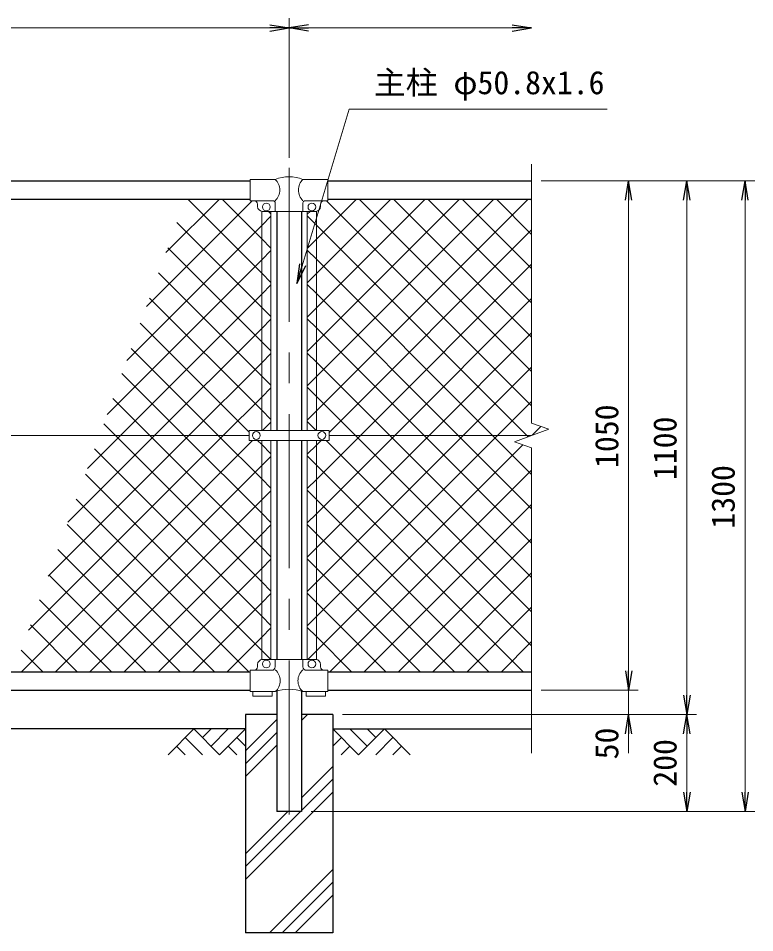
# Model space of a CAD drawing. Units: millimetres, scale not verified. Extents: x -4200 to 4200, y -2970 to 2970.
# Drawn here: x -1943 to -425, y -990 to 895 of the extents above; entities that cross this region are included whole.
import ezdxf
from ezdxf.enums import TextEntityAlignment as Align

# ---------------------------------------------------------------- set-up
doc = ezdxf.new("R2010")
doc.units = ezdxf.units.MM
doc.header["$LTSCALE"] = 10
doc.linetypes.add('USER1', pattern=[50.8, 31.75, -6.35, 6.35, -6.35])
for name, color, linetype, lineweight in [('0-1_D-BMK', 2, 'USER1', 13), ('0-2_D-STR1', 1, 'Continuous', 25), ('0-3_D-STR-DIM', 7, 'Continuous', 13), ('0-6_D-BGD', 7, 'Continuous', 25), ('0-7_D-STR4', 7, 'Continuous', 25), ('0-8_D-DCR-HCH', 7, 'Continuous', 13), ('0-9_D-STR3', 3, 'Continuous', 13), ('0-A_D-STR2', 7, 'Continuous', 13), ('0-B_D-STR-TXT', 7, 'Continuous', 13)]:
    doc.layers.add(name, color=color, linetype=linetype, lineweight=lineweight)
doc.layers.add('0-4_0', color=7, linetype='Continuous')
doc.styles.add('ＭＳ ゴシック', font='')
doc.styles.get('ＭＳ ゴシック').set_extended_font_data('MS Gothic')

# ---------------------------------------------------------------- blocks, each defined once
blk = doc.blocks.new('_Open')
at = {"layer": '0-4_0'}
blk.add_line((-10, 1.667), (0, 0), dxfattribs=at)
blk.add_lwpolyline([(-10, -1.667), (0, 0), (-10, 0)], dxfattribs=at)

msp = doc.modelspace()

# ---------------------------------------------------------------- linework, layer by layer
at = {"layer": '0-1_D-BMK'}
msp.add_line((-1384.65, 587.29), (-1384.65, -769.77), dxfattribs=at)
at = {"layer": '0-2_D-STR1'}
for p, q in [((-3304.65, 560.23), (-1464.65, 560.23)), ((-1304.65, 560.23), (-884.65, 560.23)), ((-3304.65, 522.23), (-1464.65, 522.23)), ((-1304.65, 522.23), (-884.65, 522.23)), ((-1410.05, 497.23), (-1410.05, 45.73)), ((-1359.25, 497.23), (-1359.25, 45.73)), ((-1410.05, 24.73), (-1410.05, -426.77)), ((-1359.25, 24.73), (-1359.25, -426.77)), ((-3304.65, -451.77), (-1464.65, -451.77)), ((-1304.65, -451.77), (-884.65, -451.77)), ((-3304.65, -489.77), (-1464.65, -489.77)), ((-1304.65, -489.77), (-884.65, -489.77)), ((-1410.05, -492.77), (-1410.05, -739.77)), ((-1359.25, -492.77), (-1359.25, -739.77)), ((-1359.25, -739.77), (-1410.05, -739.77))]:
    msp.add_line(p, q, dxfattribs=at)
at = {"layer": '0-3_D-STR-DIM'}
for p, q in [((-1384.65, 607.29), (-1384.65, 895.23)), ((-1384.65, 607.29), (-1384.65, 895.23)), ((-3344.65, 875.23), (-1424.65, 875.23)), ((-1344.65, 875.23), (-924.65, 875.23)), ((-884.65, 594.49), (-884.65, 60.88)), ((-864.65, 560.23), (-664.65, 560.23)), ((-864.65, 560.23), (-544.65, 560.23)), ((-864.65, 560.23), (-424.65, 560.23)), ((-684.65, 520.23), (-684.65, -449.77)), ((-564.65, 520.23), (-564.65, -499.77)), ((-444.65, 520.23), (-444.65, -699.77)), ((-849.42, 48.05), (-884.65, 60.88)), ((-919.89, 22.4), (-849.42, 48.05)), ((-884.65, 9.57), (-919.89, 22.4)), ((-884.65, 9.57), (-884.65, -619.77)), ((-684.65, -449.77), (-684.65, -409.77)), ((-864.65, -489.77), (-664.65, -489.77)), ((-864.65, -489.77), (-664.65, -489.77)), ((-684.65, -489.77), (-684.65, -539.77)), ((-1274.65, -539.77), (-664.65, -539.77)), ((-1274.65, -539.77), (-544.65, -539.77)), ((-1274.65, -539.77), (-544.65, -539.77)), ((-684.65, -579.77), (-684.65, -619.77)), ((-564.65, -579.77), (-564.65, -699.77)), ((-1339.25, -739.77), (-424.65, -739.77)), ((-1339.25, -739.77), (-544.65, -739.77))]:
    msp.add_line(p, q, dxfattribs=at)
at = {"layer": '0-6_D-BGD'}
for p, q in [((-1474.65, -569.77), (-3294.65, -569.77)), ((-1294.65, -569.77), (-884.65, -569.77))]:
    msp.add_line(p, q, dxfattribs=at)
at = {"layer": '0-7_D-STR4'}
for p, q in [((-1474.65, -539.77), (-1474.65, -989.77)), ((-1410.05, -539.77), (-1474.65, -539.77)), ((-1294.65, -539.77), (-1359.25, -539.77)), ((-1294.65, -539.77), (-1294.65, -989.77)), ((-1294.65, -989.77), (-1474.65, -989.77))]:
    msp.add_line(p, q, dxfattribs=at)
at = {"layer": '0-8_D-DCR-HCH'}
for p, q in [((-1359.25, -552.51), (-1346.52, -539.77)), ((-1474.65, -614.88), (-1410.05, -550.28)), ((-1581.08, -569.77), (-1634.29, -622.99)), ((-1581.08, -569.77), (-1527.87, -622.99)), ((-1563.34, -587.51), (-1545.6, -569.77)), ((-1545.6, -605.25), (-1510.13, -569.77)), ((-1527.87, -622.99), (-1474.65, -569.77)), ((-1474.65, -641.39), (-1410.05, -576.79)), ((-1241.44, -622.99), (-1294.65, -569.77)), ((-1223.7, -605.25), (-1259.18, -569.77)), ((-1188.23, -569.77), (-1241.44, -622.99)), ((-1205.87, -587.6), (-1223.7, -569.77)), ((-1188.23, -569.77), (-1135.02, -622.99)), ((-1598.82, -587.51), (-1563.18, -622.99)), ((-1492.39, -587.51), (-1474.65, -605.17)), ((-1276.92, -587.51), (-1294.65, -605.17)), ((-1170.49, -587.51), (-1206.13, -622.99)), ((-1616.55, -605.25), (-1598.73, -622.99)), ((-1510.13, -605.25), (-1492.31, -622.99)), ((-1474.65, -667.91), (-1410.05, -603.31)), ((-1259.18, -605.25), (-1277, -622.99)), ((-1152.76, -605.25), (-1170.57, -622.99)), ((-1359.25, -711.61), (-1294.65, -647.01)), ((-1359.25, -738.12), (-1294.65, -673.52)), ((-1474.65, -880.04), (-1294.65, -700.04)), ((-1474.65, -853.52), (-1360.9, -739.77)), ((-1474.65, -827.01), (-1387.42, -739.77)), ((-1425.29, -989.77), (-1294.65, -859.14)), ((-1398.77, -989.77), (-1294.65, -885.66)), ((-1372.25, -989.77), (-1294.65, -912.17))]:
    msp.add_line(p, q, dxfattribs=at)
at = {"layer": '0-9_D-STR3'}
for p, q in [((-1464.65, 563.23), (-1464.65, 519.23)), ((-1464.65, 563.23), (-1413.2, 563.23)), ((-1356.1, 563.23), (-1304.65, 563.23)), ((-1304.65, 563.23), (-1304.65, 519.23)), ((-1464.65, 519.23), (-1417.9, 519.23)), ((-1449.65, 512.23), (-1449.65, 507.23)), ((-1413.2, 514.53), (-1413.2, 497.23)), ((-1356.1, 514.53), (-1356.1, 497.23)), ((-1351.4, 519.23), (-1304.65, 519.23)), ((-1319.65, 512.23), (-1319.65, 507.23)), ((-1441.15, 497.23), (-1441.15, 45.73)), ((-1439.65, 497.23), (-1329.65, 497.23)), ((-1422.15, 497.23), (-1422.15, 45.73)), ((-1347.15, 497.23), (-1347.15, 45.73)), ((-1328.15, 497.23), (-1328.15, 45.73)), ((-1467.15, 45.73), (-1467.15, 24.73)), ((-1302.15, 45.73), (-1467.15, 45.73)), ((-1302.15, 45.73), (-1302.15, 24.73)), ((-3307.66, 35.23), (-1467.15, 35.23)), ((-1302.15, 24.73), (-1467.15, 24.73)), ((-1441.15, 24.73), (-1441.15, -426.89)), ((-1422.15, 24.73), (-1422.15, -426.77)), ((-1347.15, 24.73), (-1347.15, -426.77)), ((-1328.15, 24.73), (-1328.15, -426.89)), ((-1302.15, 35.23), (-884.65, 35.23)), ((-1439.65, -426.77), (-1329.65, -426.77)), ((-1413.2, -426.77), (-1413.2, -441.77)), ((-1356.1, -426.77), (-1356.1, -441.77)), ((-1464.65, -448.77), (-1464.65, -492.77)), ((-1420.2, -448.77), (-1464.65, -448.77)), ((-1449.65, -436.77), (-1449.65, -441.77)), ((-1304.65, -448.77), (-1349.1, -448.77)), ((-1319.65, -436.77), (-1319.65, -441.77)), ((-1304.65, -448.77), (-1304.65, -492.77)), ((-1413.2, -492.77), (-1464.65, -492.77)), ((-1459.65, -492.77), (-1459.65, -502.07)), ((-1419.65, -502.07), (-1459.65, -502.07)), ((-1419.65, -492.77), (-1419.65, -502.07)), ((-1304.65, -492.77), (-1356.1, -492.77)), ((-1349.65, -492.77), (-1349.65, -502.07)), ((-1309.65, -502.07), (-1349.65, -502.07)), ((-1309.65, -492.77), (-1309.65, -502.07))]:
    msp.add_line(p, q, dxfattribs=at)
for centre in [(-1431.65, 506.23), (-1337.65, 506.23), (-1452.15, 35.23), (-1317.15, 35.23), (-1431.65, -435.77), (-1337.65, -435.77)]:
    msp.add_circle(centre, 8, dxfattribs=at)
for centre, radius, start, end in [((-1384.65, 488.49), 80, 69.0916, 110.9084), ((-1434.46, 541.23), 30.59, 314.01503, 45.98497), ((-1334.85, 541.23), 30.59, 134.01503, 225.98497), ((-1456.65, 512.23), 7, 0, 90), ((-1417.9, 514.53), 4.7, 0, 90), ((-1351.4, 514.53), 4.7, 90, 180), ((-1312.65, 512.23), 7, 90, 180), ((-1439.65, 507.23), 10, 180, 270), ((-1329.65, 507.23), 10, 270, 0), ((-1439.65, -436.77), 10, 90, 180), ((-1329.65, -436.77), 10, 0, 90), ((-1456.65, -441.77), 7, 270, 0), ((-1420.2, -441.77), 7, 270, 0), ((-1432.33, -470.33), 29.48, 310.4464, 49.5536), ((-1336.98, -470.33), 29.48, 130.4464, 229.5536), ((-1349.1, -441.77), 7, 180, 270), ((-1312.65, -441.77), 7, 180, 270), ((-1384.65, -573.26), 85.4, 70.46947, 109.53053)]:
    msp.add_arc(centre, radius, start, end, dxfattribs=at)
at = {"layer": '0-A_D-STR2'}
for p, q in [((-1679.03, 300.93), (-1460.73, 519.23)), ((-1638.57, 412.1), (-1528.44, 522.23)), ((-1441.15, 369.91), (-1593.47, 522.23)), ((-1441.15, 440.62), (-1522.76, 522.23)), ((-1328.15, 439.67), (-1245.6, 522.23)), ((-1328.15, 368.96), (-1174.89, 522.23)), ((-1328.15, 298.25), (-1104.18, 522.23)), ((-1328.15, 227.54), (-1033.47, 522.23)), ((-1328.15, 156.83), (-962.76, 522.23)), ((-1328.15, 86.12), (-892.05, 522.23)), ((-884.65, 96.26), (-1307.62, 519.23)), ((-884.65, 166.97), (-1239.91, 522.23)), ((-884.65, 237.68), (-1169.2, 522.23)), ((-884.65, 308.39), (-1098.49, 522.23)), ((-884.65, 379.1), (-1027.78, 522.23)), ((-884.65, 449.81), (-957.07, 522.23)), ((-884.65, 520.52), (-886.36, 522.23)), ((-1422.15, 492.34), (-1427.05, 497.23)), ((-1347.15, 491.38), (-1341.31, 497.23)), ((-1441.15, 299.2), (-1616.01, 474.06)), ((-1441.15, 468.09), (-1422.15, 487.09)), ((-1719.5, 189.75), (-1441.15, 468.09)), ((-1302.15, 41.41), (-884.65, 458.91)), ((-1422.15, 421.62), (-1441.15, 440.62)), ((-1347.15, 420.67), (-1328.15, 439.67)), ((-1441.15, 228.49), (-1634.88, 422.22)), ((-1441.15, 397.38), (-1422.15, 416.38)), ((-1328.15, 398.34), (-1347.15, 417.34)), ((-1759.96, 78.58), (-1441.15, 397.38)), ((-965.05, 35.23), (-1328.15, 398.34)), ((-1237.63, 35.23), (-884.65, 388.2)), ((-1441.15, 157.78), (-1653.75, 370.38)), ((-1422.15, 350.91), (-1441.15, 369.91)), ((-1347.15, 349.96), (-1328.15, 368.96)), ((-1441.15, 326.67), (-1422.15, 345.67)), ((-1328.15, 327.62), (-1347.15, 346.62)), ((-1732.6, 35.23), (-1441.15, 326.67)), ((-1035.76, 35.23), (-1328.15, 327.62)), ((-1441.15, 87.07), (-1672.62, 318.54)), ((-1166.92, 35.23), (-884.65, 317.49)), ((-1422.15, 280.2), (-1441.15, 299.2)), ((-1347.15, 279.25), (-1328.15, 298.25)), ((-1467.15, 42.36), (-1691.49, 266.7)), ((-1441.15, 255.96), (-1422.15, 274.96)), ((-1328.15, 256.91), (-1347.15, 275.91)), ((-1661.89, 35.23), (-1441.15, 255.96)), ((-1106.47, 35.23), (-1328.15, 256.91)), ((-1096.21, 35.23), (-884.65, 246.78)), ((-1422.15, 209.49), (-1441.15, 228.49)), ((-1347.15, 208.54), (-1328.15, 227.54)), ((-1530.73, 35.23), (-1710.36, 214.85)), ((-1441.15, 185.25), (-1422.15, 204.25)), ((-1328.15, 186.2), (-1347.15, 205.2)), ((-1591.18, 35.23), (-1441.15, 185.25)), ((-1177.18, 35.23), (-1328.15, 186.2)), ((-1025.49, 35.23), (-884.65, 176.07)), ((-1601.44, 35.23), (-1729.23, 163.01)), ((-1422.15, 138.78), (-1441.15, 157.78)), ((-1347.15, 137.83), (-1328.15, 156.83)), ((-1441.15, 114.54), (-1422.15, 133.54)), ((-1328.15, 115.49), (-1347.15, 134.49)), ((-1520.47, 35.23), (-1441.15, 114.54)), ((-1247.89, 35.23), (-1328.15, 115.49)), ((-1672.15, 35.23), (-1748.1, 111.17)), ((-954.78, 35.23), (-884.65, 105.36)), ((-1422.15, 68.07), (-1441.15, 87.07)), ((-1347.15, 67.12), (-1328.15, 86.12)), ((-1742.86, 35.23), (-1766.97, 59.33)), ((-1439.26, 45.73), (-1422.15, 62.83)), ((-1329.1, 45.73), (-1347.15, 63.78)), ((-883.74, 35.56), (-865.42, 53.88)), ((-1936.76, -451.77), (-1460.26, 24.73)), ((-1921.82, -366.12), (-1520.47, 35.23)), ((-1881.35, -254.95), (-1591.18, 35.23)), ((-1840.89, -143.77), (-1661.89, 35.23)), ((-1800.42, -32.6), (-1732.6, 35.23)), ((-1441.15, -266.48), (-1742.86, 35.23)), ((-1441.15, -195.77), (-1672.15, 35.23)), ((-1441.15, -125.06), (-1601.44, 35.23)), ((-1441.15, -54.35), (-1530.73, 35.23)), ((-1328.15, -55.3), (-1237.63, 35.23)), ((-1328.15, -126.01), (-1166.92, 35.23)), ((-1328.15, -196.72), (-1096.21, 35.23)), ((-1328.15, -267.43), (-1025.49, 35.23)), ((-1328.15, -338.14), (-954.78, 35.23)), ((-884.65, -398.72), (-1308.1, 24.73)), ((-884.65, -328.01), (-1247.89, 35.23)), ((-884.65, -257.3), (-1177.18, 35.23)), ((-884.65, -186.59), (-1106.47, 35.23)), ((-884.65, -115.88), (-1035.76, 35.23)), ((-884.65, -45.16), (-965.05, 35.23)), ((-1441.15, -26.88), (-1422.15, -7.88)), ((-1328.15, -25.93), (-1347.15, -6.93)), ((-1866.05, -451.77), (-1441.15, -26.88)), ((-902.31, -451.77), (-1328.15, -25.93)), ((-1300.36, -451.77), (-884.65, -36.07)), ((-1422.15, -73.35), (-1441.15, -54.35)), ((-1347.15, -74.3), (-1328.15, -55.3)), ((-1441.15, -97.59), (-1422.15, -78.59)), ((-1328.15, -96.64), (-1347.15, -77.64)), ((-1468, -451.77), (-1823.57, -96.2)), ((-1795.34, -451.77), (-1441.15, -97.59)), ((-973.02, -451.77), (-1328.15, -96.64)), ((-1229.65, -451.77), (-884.65, -106.78)), ((-1422.15, -144.06), (-1441.15, -125.06)), ((-1347.15, -145.01), (-1328.15, -126.01)), ((-1538.71, -451.77), (-1842.44, -148.04)), ((-1441.15, -168.3), (-1422.15, -149.3)), ((-1328.15, -167.35), (-1347.15, -148.35)), ((-1724.63, -451.77), (-1441.15, -168.3)), ((-1043.73, -451.77), (-1328.15, -167.35)), ((-1158.94, -451.77), (-884.65, -177.49)), ((-1609.42, -451.77), (-1861.31, -199.88)), ((-1422.15, -214.77), (-1441.15, -195.77)), ((-1347.15, -215.72), (-1328.15, -196.72)), ((-1441.15, -239.01), (-1422.15, -220.01)), ((-1328.15, -238.06), (-1347.15, -219.06)), ((-1653.92, -451.77), (-1441.15, -239.01)), ((-1114.44, -451.77), (-1328.15, -238.06)), ((-1680.13, -451.77), (-1880.18, -251.72)), ((-1088.23, -451.77), (-884.65, -248.2)), ((-1422.15, -285.48), (-1441.15, -266.48)), ((-1347.15, -286.43), (-1328.15, -267.43)), ((-1441.15, -309.72), (-1422.15, -290.72)), ((-1328.15, -308.77), (-1347.15, -289.77)), ((-1750.84, -451.77), (-1899.05, -303.56)), ((-1583.2, -451.77), (-1441.15, -309.72)), ((-1185.15, -451.77), (-1328.15, -308.77)), ((-1017.52, -451.77), (-884.65, -318.91)), ((-1347.15, -357.14), (-1328.15, -338.14)), ((-1821.55, -451.77), (-1917.92, -355.41)), ((-1441.15, -380.43), (-1422.15, -361.43)), ((-1328.15, -379.48), (-1347.15, -360.48)), ((-1512.49, -451.77), (-1441.15, -380.43)), ((-1255.86, -451.77), (-1328.15, -379.48)), ((-946.81, -451.77), (-884.65, -389.62)), ((-1892.26, -451.77), (-1936.79, -407.25))]:
    msp.add_line(p, q, dxfattribs=at)
for points in [[(-891.75, 32.64), (-894.33, 35.23), (-1328.15, 469.05), (-1347.15, 488.05)], [(-1422.15, -2.64), (-1441.15, 16.36), (-1449.52, 24.73)], [(-1347.15, -3.59), (-1328.15, 15.41), (-1318.84, 24.73)], [(-1422.15, -356.19), (-1441.15, -337.19), (-1785.83, 7.49)], [(-1346.07, -426.77), (-1328.15, -408.85), (-903.03, 16.26)], [(-1422.28, -426.77), (-1441.15, -407.9), (-1804.7, -44.35)]]:
    msp.add_lwpolyline(points, dxfattribs=at)
at = {"layer": '0-B_D-STR-TXT'}
msp.add_lwpolyline([(-729.04, 708.23), (-1260.7, 708.23), (-1367.98, 350.61)], dxfattribs=at)

# ---------------------------------------------------------------- block references
at = {"layer": '0-3_D-STR-DIM', "xscale": 4, "yscale": 4}
for p in [(-1384.65, 875.23), (-884.65, 875.23)]:
    msp.add_blockref('_Open', p, dxfattribs=at)
for p, rotation in [((-1384.65, 875.23), 180), ((-684.65, 560.23), 90), ((-564.65, 560.23), 90), ((-444.65, 560.23), 90), ((-684.65, -489.77), 270), ((-684.65, -489.77), 270), ((-564.65, -539.77), 270), ((-684.65, -539.77), 90), ((-564.65, -539.77), 90), ((-564.65, -739.77), 270), ((-444.65, -739.77), 270)]:
    msp.add_blockref('_Open', p, dxfattribs=dict(at, rotation=rotation))
at = {"layer": '0-B_D-STR-TXT', "xscale": 4, "yscale": 4, "rotation": 253.30154}
msp.add_blockref('_Open', (-1368.56, 348.7), dxfattribs=at)

# ---------------------------------------------------------------- texts
at = {"layer": '0-3_D-STR-DIM', "style": 'ＭＳ ゴシック'}
for s, p in [('1050', (-691.4, -31.67)), ('1100', (-571.4, -56.67)), ('1300', (-451.4, -156.67)), ('50', (-691.4, -632.4)), ('200', (-571.4, -688.77))]:
    msp.add_text(s, height=48.09, rotation=90, dxfattribs=at).set_placement(p, align=Align.BOTTOM_LEFT)
at = {"layer": '0-B_D-STR-TXT', "style": 'ＭＳ ゴシック'}
msp.add_text('主柱 φ50.8x1.6', height=48.09, dxfattribs=at).set_placement((-1209.78, 724.24), align=Align.BOTTOM_LEFT)

doc.saveas('drawing.dxf')
